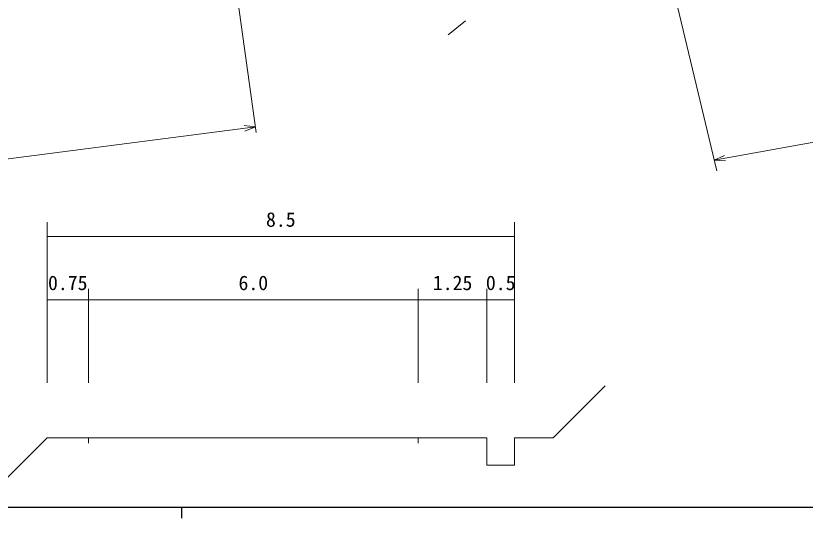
# Model space of a CAD drawing. Units: millimetres, scale not verified. Extents: x 40000 to 680000, y 20000 to 380000.
# Drawn here: x 152938 to 224735, y 204000 to 249718 of the extents above; entities that cross this region are included whole.
import ezdxf
from ezdxf.enums import TextEntityAlignment as Align

# ---------------------------------------------------------------- set-up
doc = ezdxf.new("R2010")
doc.units = ezdxf.units.MM
doc.header["$LTSCALE"] = 1000
for name, color, linetype, lineweight in [('M-BGD', 7, 'Continuous', 13), ('M-BGD-HTXT', 7, 'Continuous', 13), ('M-STR-HTXT', 7, 'Continuous', 13), ('M-TTL-BAND', 7, 'Continuous', 25)]:
    doc.layers.add(name, color=color, linetype=linetype, lineweight=lineweight)
doc.styles.add('ＭＳ ゴシック', font='')
doc.styles.get('ＭＳ ゴシック').set_extended_font_data('MS Gothic')

msp = doc.modelspace()

# ---------------------------------------------------------------- linework, layer by layer
at = {"layer": 'M-BGD'}
msp.add_line((192277, 247990), (193833, 249246), dxfattribs=at)
at = {"layer": 'M-BGD-HTXT'}
for p, q in [((155790, 216326), (155790, 230949)), ((198290, 216326), (198290, 230949)), ((155790, 229625), (198290, 229625)), ((159540, 216326), (159540, 224859)), ((189540, 216326), (189540, 224859)), ((195790, 216326), (195790, 224859)), ((155790, 223859), (159540, 223859)), ((159540, 223859), (189540, 223859)), ((189540, 223859), (195790, 223859)), ((195790, 223859), (198290, 223859)), ((201805, 211326), (206538, 216059)), ((155790, 211326), (151627, 207162)), ((155790, 211326), (159540, 211326)), ((159540, 211326), (159540, 210826)), ((159540, 211326), (189540, 211326)), ((189540, 211326), (189540, 210826)), ((189540, 211326), (195790, 211326)), ((195790, 211326), (195790, 208826)), ((198290, 208826), (198290, 211326)), ((198290, 211326), (201805, 211326)), ((195790, 208826), (198290, 208826))]:
    msp.add_line(p, q, dxfattribs=at)
at = {"layer": 'M-STR-HTXT'}
for p, q in [((168919, 281331), (174814, 239090)), ((205892, 280937), (216695, 235622)), ((216467, 236576), (263070, 244986)), ((174742, 239607), (96262, 229459)), ((174742, 239607), (173718, 239727)), ((174742, 239607), (173782, 239231)), ((216467, 236576), (217407, 236999)), ((216467, 236576), (217496, 236507))]:
    msp.add_line(p, q, dxfattribs=at)
at = {"layer": 'M-TTL-BAND'}
for p, q in [((40000, 205000), (579000, 205000)), ((168000, 205000), (168000, 204000))]:
    msp.add_line(p, q, dxfattribs=at)

# ---------------------------------------------------------------- texts
at = {"layer": 'M-BGD-HTXT', "style": 'ＭＳ ゴシック'}
for s, p in [('8.5', (177040, 230125)), ('0.75', (157665, 224359)), ('6.0', (174540, 224359)), ('1.25', (192665, 224359)), ('0.5', (197040, 224359))]:
    msp.add_text(s, height=1320, dxfattribs=at).set_placement(p, align=Align.BOTTOM_CENTER)

doc.saveas('drawing.dxf')
